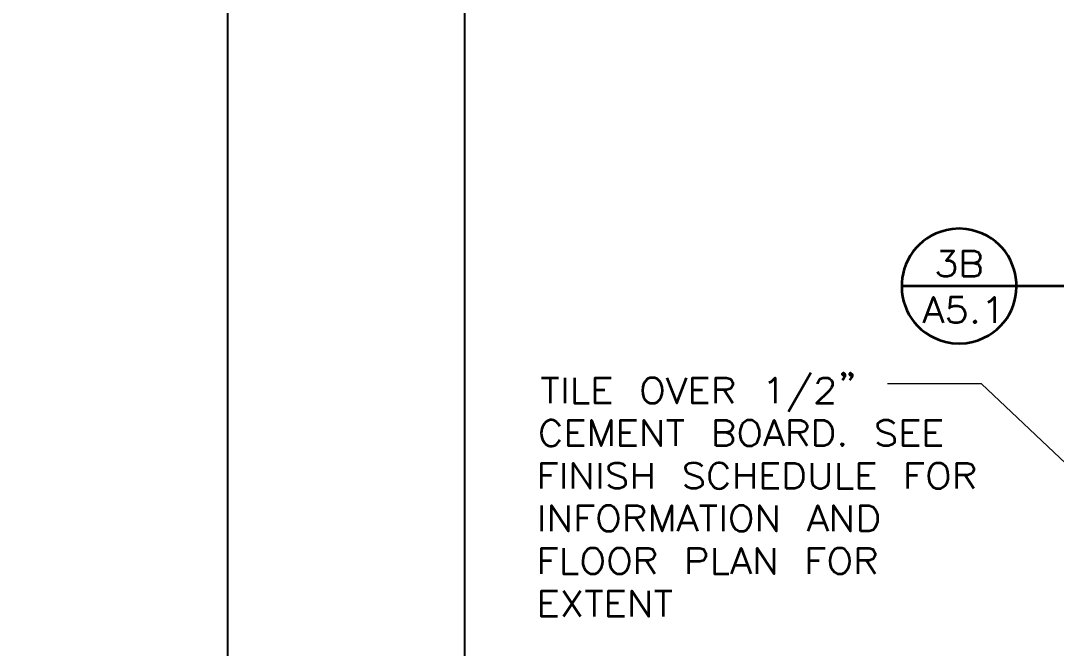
# Model space of a CAD drawing. Header units: inches. Extents: x 5 to 516, y -193 to 129.
# Drawn here: x 85.7 to 90.77, y -188.83 to -185.76 of the extents above; entities that cross this region are included whole.
import ezdxf

# ---------------------------------------------------------------- set-up
doc = ezdxf.new("R2010")
doc.units = ezdxf.units.IN
doc.header["$MEASUREMENT"] = 0
doc.layers.add('Highlight', color=210, linetype='Continuous')
doc.layers.add('PDF8_Geometry', color=7, linetype='Continuous')
doc.styles.get("Standard").update_dxf_attribs({"font": 'arial.ttf'})
doc.dimstyles.get("Standard").update_dxf_attribs({"dimtxt": 0.4, "dimasz": 0.18, "dimexe": 0.18, "dimexo": 0.0625, "dimgap": 0.09, "dimtad": 0, "dimtih": 1, "dimtoh": 1, "dimdec": 4, "dimlfac": 12, "dimzin": 0, "dimdsep": 46, "dimlunit": 4, "dimtxsty": 'Standard', "dimcen": 0.09, "dimadec": 3, "dimazin": 0, "dimtfac": 1, "dimtdec": 4, "dimtofl": 0, "dimtmove": 0, "dimatfit": 3, "dimfxl": 1, "dimtolj": 1, "dimtzin": 0, "dimarcsym": 0})

# ---------------------------------------------------------------- blocks, each defined once
blk = doc.blocks.new('*D117')
at = {"layer": 'Defpoints', "color": 0, "transparency": 16777216}
for p in [(86.7141, -180.2291), (86.7141, -180.2291), (86.7141, -189.8458)]:
    blk.add_point(p, dxfattribs=at)
at = {"layer": 'Highlight', "color": 0, "lineweight": -2, "transparency": 16777216}
for p, q in [((86.6516, -180.2291), (86.5341, -180.2291)), ((86.7141, -180.4091), (86.7141, -184.4688)), ((86.7141, -189.6658), (86.7141, -185.6061)), ((86.6516, -189.8458), (86.5341, -189.8458))]:
    blk.add_line(p, q, dxfattribs=at)
at = {"layer": 'Highlight', "color": 0, "transparency": 16777216}
for points in [[(86.6841, -180.4091), (86.7441, -180.4091), (86.7141, -180.2291)], [(86.6841, -189.6658), (86.7441, -189.6658), (86.7141, -189.8458)]]:
    blk.add_solid(points, dxfattribs=at)
at = {"layer": 'Highlight', "color": 0, "transparency": 16777216, "insert": (86.7141, -185.0374), "char_height": 0.4, "attachment_point": 5}
blk.add_mtext('\\A1;9\'-7{\\H1x;\\S3/8;}"', dxfattribs=at)
blk = doc.blocks.new('*D118')
at = {"layer": 'Defpoints', "color": 0, "transparency": 16777216}
for p in [(87.8741, -180.2291), (87.8741, -180.2291), (87.8741, -189.8958)]:
    blk.add_point(p, dxfattribs=at)
at = {"layer": 'Highlight', "color": 0, "lineweight": -2, "transparency": 16777216}
for p, q in [((87.8116, -180.2291), (87.6941, -180.2291)), ((87.8741, -180.4091), (87.8741, -184.7682)), ((87.8741, -189.7158), (87.8741, -185.3567)), ((87.8116, -189.8958), (87.6941, -189.8958))]:
    blk.add_line(p, q, dxfattribs=at)
at = {"layer": 'Highlight', "color": 0, "transparency": 16777216}
for points in [[(87.8441, -180.4091), (87.9041, -180.4091), (87.8741, -180.2291)], [(87.8441, -189.7158), (87.9041, -189.7158), (87.8741, -189.8958)]]:
    blk.add_solid(points, dxfattribs=at)
at = {"layer": 'Highlight', "color": 0, "transparency": 16777216, "insert": (87.8741, -185.0624), "char_height": 0.4, "attachment_point": 5}
blk.add_mtext('\\A1;9\'-8"', dxfattribs=at)

msp = doc.modelspace()

# ---------------------------------------------------------------- linework, layer by layer
at = {"layer": 'PDF8_Geometry', "lineweight": 35}
for points in [[(90.3266265, -186.7780052), (90.2932932, -186.775783), (90.2588487, -186.7780052)], [(90.2010713, -186.8846717), (90.2666269, -186.8846717), (90.2299602, -186.9324495), (90.247738, -186.9324495), (90.2599602, -186.9391161), (90.2666269, -186.9446717), (90.2721824, -186.9624495), (90.2721824, -186.9746717), (90.2666269, -186.9924495), (90.2544047, -187.0046717), (90.2366269, -187.0102272), (90.2188491, -187.0102272), (90.2010713, -187.0046717), (90.1944047, -186.998005), (90.1888491, -186.9868939)], [(90.3132946, -187.0102278), (90.3132946, -186.8846722), (90.3677391, -186.8846722), (90.3855169, -186.8913389), (90.3910724, -186.8968944), (90.396628, -186.9091167), (90.396628, -186.9213389), (90.3910724, -186.93245), (90.3855169, -186.9391167), (90.3677391, -186.9446722), (90.3132946, -186.9446722)], [(90.367738, -186.9446715), (90.3855158, -186.950227), (90.3910713, -186.9568937), (90.3966269, -186.9680048), (90.3966269, -186.9868937), (90.3910713, -186.9980048), (90.3855158, -187.0046715), (90.367738, -187.0102271), (90.3132936, -187.0102271)], [(91.3977387, -187.6346721), (90.8166276, -187.0568942), (90.5744053, -187.0568942), (90.0110719, -187.0568942)], [(90.1199601, -187.2368943), (90.1677379, -187.1113387), (90.2155157, -187.2368943)], [(90.3110725, -187.1113382), (90.2510725, -187.1113382), (90.2455169, -187.1657826), (90.2510725, -187.159116), (90.2688503, -187.1535604), (90.2866281, -187.1535604), (90.3044058, -187.159116), (90.3166281, -187.1713382), (90.3221836, -187.189116), (90.3221836, -187.2013382), (90.3166281, -187.219116), (90.3044058, -187.2313382), (90.2866281, -187.2368937), (90.2688503, -187.2368937), (90.2510725, -187.2313382), (90.2455169, -187.2246715), (90.2388503, -187.2124493)], [(90.4355164, -187.1357828), (90.4477386, -187.1291161), (90.4655164, -187.1113383), (90.4655164, -187.2368939)], [(90.1377394, -187.1946715), (90.1977394, -187.1946715)], [(90.2255154, -187.3302275), (90.2588487, -187.335783), (90.2932932, -187.3380052), (90.3266265, -187.335783), (90.3599599, -187.3302275)], [(88.2499603, -187.505783), (88.3332937, -187.505783)], [(88.2921831, -187.505783), (88.2921831, -187.6302274)], [(88.3632936, -187.505783), (88.3632936, -187.6302274)], [(88.4110728, -187.505783), (88.4110728, -187.6302274), (88.4821839, -187.6302274)], [(88.589961, -187.6302275), (88.5121832, -187.6302275), (88.5121832, -187.505783), (88.589961, -187.505783)], [(88.8155158, -187.5113385), (88.8044047, -187.505783), (88.7799603, -187.505783), (88.7677381, -187.5113385), (88.7566269, -187.5235608)], [(88.8632936, -187.505783), (88.9110714, -187.6302274), (88.9588492, -187.505783)], [(89.0655164, -187.6302275), (88.9888497, -187.6302275), (88.9888497, -187.505783), (89.0655164, -187.505783)], [(89.102183, -187.6302275), (89.102183, -187.505783), (89.1555163, -187.505783), (89.1732941, -187.5113386), (89.1788497, -187.5168941), (89.1855163, -187.5291163), (89.1855163, -187.5413386), (89.1788497, -187.5535608), (89.1732941, -187.5591163), (89.1555163, -187.5646719), (89.102183, -187.5646719)], [(89.3632937, -187.5291165), (89.3755159, -187.5235609), (89.3932937, -187.5057832), (89.3932937, -187.6302276)], [(89.5666266, -187.481339), (89.4588489, -187.6724501)], [(89.602183, -187.5346718), (89.602183, -187.5291163), (89.6077386, -187.5168941), (89.6132941, -187.5113385), (89.6255164, -187.5057829), (89.6499608, -187.5057829), (89.6610719, -187.5113385), (89.6677386, -187.5168941), (89.6732941, -187.5291163), (89.6732941, -187.5413385), (89.6677386, -187.5535607), (89.6555164, -187.5713385), (89.5955164, -187.6302274), (89.6788497, -187.6302274)], [(89.7332933, -187.4880054), (89.7266267, -187.4935609), (89.7210711, -187.4880054), (89.7266267, -187.4813387), (89.7332933, -187.4880054), (89.7332933, -187.4991165), (89.7266267, -187.5113387), (89.7210711, -187.5168943)], [(89.7688497, -187.4880054), (89.762183, -187.4935609), (89.7566275, -187.4880054), (89.762183, -187.4813387), (89.7688497, -187.4880054), (89.7688497, -187.4991165), (89.762183, -187.5113387), (89.7566275, -187.5168943)], [(88.5121832, -187.5646723), (88.559961, -187.5646723)], [(88.9888497, -187.5646723), (89.0366275, -187.5646723)], [(89.1432936, -187.5646723), (89.1855158, -187.6302279)], [(88.7799603, -187.6302274), (88.8044047, -187.6302274), (88.8155158, -187.6246719)], [(88.4588484, -187.8391163), (88.3810706, -187.8391163), (88.3810706, -187.7135608), (88.4588484, -187.7135608)], [(88.4944061, -187.8391163), (88.4944061, -187.7135608), (88.5421839, -187.8391163), (88.5899617, -187.7135608), (88.5899617, -187.8391163)], [(88.7144049, -187.8391163), (88.6366271, -187.8391163), (88.6366271, -187.7135608), (88.7144049, -187.7135608)], [(88.7499604, -187.8391163), (88.7499604, -187.7135608), (88.8332937, -187.8391163), (88.8332937, -187.7135608)], [(88.8632936, -187.7135608), (88.946627, -187.7135608)], [(88.9055164, -187.7135608), (88.9055164, -187.8391164)], [(89.102183, -187.8391163), (89.102183, -187.7135608), (89.1555163, -187.7135608), (89.1732941, -187.7202274), (89.1788497, -187.725783), (89.1855163, -187.7380052), (89.1855163, -187.7491163), (89.1788497, -187.7613386), (89.1732941, -187.7680052), (89.1555163, -187.7735608), (89.102183, -187.7735608)], [(89.2566268, -187.8391164), (89.2799601, -187.8391164), (89.2921824, -187.8324497), (89.3044046, -187.8213386), (89.3099601, -187.8091164), (89.3155157, -187.7913386), (89.3155157, -187.7613386), (89.3099601, -187.7435608), (89.3044046, -187.7313386), (89.2921824, -187.7202275), (89.2799601, -187.7135608), (89.2566268, -187.7135608), (89.2444046, -187.7202275), (89.2321824, -187.7313386)], [(89.3399601, -187.8391163), (89.3877379, -187.7135608), (89.4355157, -187.8391163)], [(89.4644041, -187.8391163), (89.4644041, -187.7135608), (89.5188485, -187.7135608), (89.5366263, -187.7202274), (89.5421818, -187.725783), (89.5488485, -187.7380052), (89.5488485, -187.7491163), (89.5421818, -187.7613386), (89.5366263, -187.7680052), (89.5188485, -187.7735608), (89.4644041, -187.7735608)], [(89.976627, -187.731339), (89.9655158, -187.7202279), (89.9477381, -187.7135612), (89.9232936, -187.7135612), (89.9055158, -187.7202279), (89.8932936, -187.731339), (89.8932936, -187.7435612), (89.8999603, -187.7557834), (89.9055158, -187.761339), (89.9177381, -187.7680057), (89.9532936, -187.7791168), (89.9655158, -187.7857834), (89.9710714, -187.791339), (89.976627, -187.8035612), (89.976627, -187.821339), (89.9655158, -187.8324501), (89.9477381, -187.8391168), (89.9232936, -187.8391168), (89.9055158, -187.8324501), (89.8932936, -187.821339)], [(90.0966275, -187.8391163), (90.0188497, -187.8391163), (90.0188497, -187.7135608), (90.0966275, -187.7135608)], [(90.2088496, -187.8391163), (90.132183, -187.8391163), (90.132183, -187.7135608), (90.2088496, -187.7135608)], [(88.3810706, -187.7735606), (88.4288484, -187.7735606)], [(88.6366271, -187.7735606), (88.6844049, -187.7735606)], [(89.1555164, -187.7735606), (89.1732942, -187.7791162), (89.1788497, -187.7857829), (89.1855164, -187.796894), (89.1855164, -187.8146717), (89.1788497, -187.826894), (89.1732942, -187.8324495), (89.1555164, -187.8391162), (89.1021831, -187.8391162)], [(89.5066268, -187.7735606), (89.548849, -187.8391162)], [(90.0188497, -187.7735606), (90.0666275, -187.7735606)], [(90.132183, -187.7735606), (90.1799608, -187.7735606)], [(89.3577372, -187.7968941), (89.4177372, -187.7968941)], [(88.2499603, -188.0468942), (88.2499603, -187.9224497), (88.3277381, -187.9224497)], [(88.3577371, -187.9224497), (88.3577371, -188.0468941)], [(88.4044042, -188.0468942), (88.4044042, -187.9224497), (88.4877375, -188.0468942), (88.4877375, -187.9224497)], [(88.5355167, -187.9224497), (88.5355167, -188.0468941)], [(88.6610728, -187.9402273), (88.6488506, -187.9280051), (88.6310728, -187.9224495), (88.6077395, -187.9224495), (88.5899617, -187.9280051), (88.5777395, -187.9402273), (88.5777395, -187.9524495), (88.583295, -187.9635606), (88.5899617, -187.9702273), (88.6010728, -187.9757829), (88.6366284, -187.9880051), (88.6488506, -187.9935606), (88.6555173, -188.0002273), (88.6610728, -188.0113384), (88.6610728, -188.0291162), (88.6488506, -188.0413384), (88.6310728, -188.046894), (88.6077395, -188.046894), (88.5899617, -188.0413384), (88.5777395, -188.0291162)], [(88.7021834, -187.9224497), (88.7021834, -188.0468941)], [(88.7855167, -187.9224497), (88.7855167, -188.0468941)], [(89.0366267, -187.9402273), (89.0244045, -187.9280051), (89.0066267, -187.9224495)], [(89.2032934, -187.9224497), (89.2032934, -188.0468941)], [(89.2866267, -187.9224497), (89.2866267, -188.0468941)], [(89.4110704, -188.0468942), (89.3344037, -188.0468942), (89.3344037, -187.9224497), (89.4110704, -187.9224497)], [(89.5721831, -187.9224497), (89.5721831, -188.0113386), (89.5777387, -188.0291164), (89.5899609, -188.0413386), (89.6077387, -188.0468941), (89.6199609, -188.0468941), (89.6377387, -188.0413386), (89.6499609, -188.0291164), (89.6555164, -188.0113386), (89.6555164, -187.9224497)], [(89.7032934, -187.9224497), (89.7032934, -188.0468941), (89.7744045, -188.0468941)], [(89.8821839, -188.0468942), (89.8044061, -188.0468942), (89.8044061, -187.9224497), (89.8821839, -187.9224497)], [(90.0421832, -188.0468942), (90.0421832, -187.9224497), (90.119961, -187.9224497)], [(90.2155155, -187.9280052), (90.2032933, -187.9224497), (90.1799599, -187.9224497), (90.1677377, -187.9280052), (90.1555155, -187.9402275)], [(90.2810726, -188.0468942), (90.2810726, -187.9224497), (90.3344059, -187.9224497), (90.3521837, -187.9280053), (90.3577393, -187.9346719), (90.3644059, -187.945783), (90.3644059, -187.9580053), (90.3577393, -187.9702275), (90.3521837, -187.975783), (90.3344059, -187.9813386), (90.2810726, -187.9813386)], [(88.9644045, -187.9702273), (88.9766267, -187.9757829), (89.0121822, -187.9880051), (89.0244045, -187.9935606), (89.02996, -188.0002273), (89.0366267, -188.0113384), (89.0366267, -188.0291162), (89.0244045, -188.0413384), (89.0066267, -188.046894), (88.9821822, -188.046894), (88.9644045, -188.0413384), (88.9532934, -188.0291162)], [(88.2499603, -187.981339), (88.2977381, -187.981339)], [(88.7021834, -187.981339), (88.7855167, -187.981339)], [(89.1432951, -188.0413391), (89.1555173, -188.0291168), (89.1610729, -188.0180057)], [(89.2032934, -187.981339), (89.2866267, -187.981339)], [(89.3344037, -187.981339), (89.3810704, -187.981339)], [(89.8044061, -187.981339), (89.8521839, -187.981339)], [(90.0421832, -187.981339), (90.089961, -187.981339)], [(90.3221832, -187.981339), (90.3644054, -188.0468946)], [(90.1799599, -188.0468941), (90.2032933, -188.0468941), (90.2155155, -188.0413386)], [(88.2499603, -188.1302275), (88.2499603, -188.2557831)], [(88.2977373, -188.255783), (88.2977373, -188.1302275), (88.3810706, -188.255783), (88.3810706, -188.1302275)], [(88.4288499, -188.255783), (88.4288499, -188.1302275), (88.5066276, -188.1302275)], [(88.6010722, -188.1368942), (88.5899611, -188.1302275), (88.5655166, -188.1302275), (88.5532944, -188.1368942), (88.5421833, -188.1491164)], [(88.666627, -188.255783), (88.666627, -188.1302275), (88.7199604, -188.1302275), (88.7388493, -188.1368941), (88.7444048, -188.1424497), (88.7499604, -188.1546719), (88.7499604, -188.1668942), (88.7444048, -188.1780053), (88.7388493, -188.1846719), (88.7199604, -188.1902275), (88.666627, -188.1902275)], [(88.7921831, -188.255783), (88.7921831, -188.1302275), (88.8399609, -188.255783), (88.8877387, -188.1302275), (88.8877387, -188.255783)], [(88.916627, -188.255783), (88.9644048, -188.1302275), (89.0121826, -188.255783)], [(89.0244038, -188.1302275), (89.1077372, -188.1302275)], [(89.0655167, -188.1302275), (89.0655167, -188.2557831)], [(89.1377394, -188.1302275), (89.1377394, -188.2557831)], [(89.2510707, -188.1368942), (89.2388485, -188.1302275), (89.214404, -188.1302275), (89.2032929, -188.1368942), (89.1910707, -188.1491164)], [(89.3155167, -188.255783), (89.3155167, -188.1302275), (89.3999611, -188.255783), (89.3999611, -188.1302275)], [(89.5544061, -188.255783), (89.6021838, -188.1302275), (89.6499616, -188.255783)], [(89.67885, -188.255783), (89.67885, -188.1302275), (89.7621833, -188.255783), (89.7621833, -188.1302275)], [(88.4288499, -188.1902273), (88.4766276, -188.1902273)], [(88.7088498, -188.1902273), (88.7499609, -188.2557829)], [(88.9344041, -188.2146719), (88.9944041, -188.2146719)], [(89.5721831, -188.2146719), (89.6321831, -188.2146719)], [(88.5655166, -188.2557831), (88.5899611, -188.2557831), (88.6010722, -188.2502275)], [(89.214404, -188.2557831), (89.2388485, -188.2557831), (89.2510707, -188.2502275)], [(88.2499603, -188.4646719), (88.2499603, -188.3391164), (88.3277381, -188.3391164)], [(88.3577371, -188.3391164), (88.3577371, -188.464672), (88.4288482, -188.464672)], [(88.5244042, -188.3446719), (88.5121819, -188.3391164), (88.4877375, -188.3391164), (88.4766264, -188.3446719), (88.4644042, -188.3568942)], [(88.6555167, -188.3446719), (88.6432945, -188.3391164), (88.6188501, -188.3391164), (88.6077389, -188.3446719), (88.5955167, -188.3568942)], [(88.7199605, -188.4646719), (88.7199605, -188.3391164), (88.7744049, -188.3391164), (88.7921827, -188.3446719), (88.7977382, -188.3513386), (88.8044049, -188.3635608), (88.8044049, -188.3746719), (88.7977382, -188.3868941), (88.7921827, -188.3924497), (88.7744049, -188.3991164), (88.7199605, -188.3991164)], [(88.9710727, -188.4646719), (88.9710727, -188.3391164), (89.024406, -188.3391164), (89.0421838, -188.3446719), (89.0477393, -188.3513386), (89.054406, -188.3635608), (89.054406, -188.3813386), (89.0477393, -188.3924497), (89.0421838, -188.3991164), (89.024406, -188.4046719), (88.9710727, -188.4046719)], [(89.0955166, -188.3391164), (89.0955166, -188.464672), (89.1666277, -188.464672)], [(89.1788499, -188.4646719), (89.2266277, -188.3391164), (89.2744055, -188.4646719)], [(89.304406, -188.4646719), (89.304406, -188.3391164), (89.3877394, -188.4646719), (89.3877394, -188.3391164)], [(89.5599603, -188.4646719), (89.5599603, -188.3391164), (89.637738, -188.3391164)], [(89.7332948, -188.3446719), (89.7210726, -188.3391164), (89.6977392, -188.3391164), (89.685517, -188.3446719), (89.6732948, -188.3568942)], [(89.7988496, -188.4646719), (89.7988496, -188.3391164), (89.8521829, -188.3391164), (89.8699607, -188.3446719), (89.8755163, -188.3513386), (89.882183, -188.3635608), (89.882183, -188.3746719), (89.8755163, -188.3868941), (89.8699607, -188.3924497), (89.8521829, -188.3991164), (89.7988496, -188.3991164)], [(88.2499603, -188.3991168), (88.2977381, -188.3991168)], [(88.7621832, -188.3991168), (88.8044054, -188.4646723)], [(89.196627, -188.4224497), (89.256627, -188.4224497)], [(89.5599603, -188.3991168), (89.607738, -188.3991168)], [(89.8399602, -188.3991168), (89.8821824, -188.4646723)], [(88.4877375, -188.464672), (88.5121819, -188.464672), (88.5244042, -188.4580053)], [(88.6188501, -188.464672), (88.6432945, -188.464672), (88.6555167, -188.4580053)], [(89.6977392, -188.464672), (89.7210726, -188.464672), (89.7332948, -188.4580053)], [(88.3277381, -188.6724497), (88.2499603, -188.6724497), (88.2499603, -188.5480053), (88.3277381, -188.5480053)], [(88.3577371, -188.5480053), (88.4410705, -188.6724497)], [(88.4410705, -188.5480053), (88.3577371, -188.6724497)], [(88.464404, -188.5480053), (88.5477373, -188.5480053)], [(88.5066267, -188.5480053), (88.5066267, -188.6724497)], [(88.6555173, -188.6724497), (88.5777395, -188.6724497), (88.5777395, -188.5480053), (88.6555173, -188.5480053)], [(88.6910705, -188.6724497), (88.6910705, -188.5480053), (88.7744038, -188.6724497), (88.7744038, -188.5480053)], [(88.804406, -188.5480053), (88.8877393, -188.5480053)], [(88.8455166, -188.5480053), (88.8455166, -188.6724497)], [(88.2499603, -188.6068943), (88.2977381, -188.6068943)], [(88.5777395, -188.6068943), (88.6255173, -188.6068943)]]:
    msp.add_lwpolyline(points, dxfattribs=at)
for points in [[(90.3699601, -187.224672), (90.3644046, -187.2313387), (90.3699601, -187.2368942), (90.3766268, -187.2313387)], [(89.5899602, -187.8391163), (89.5899602, -187.7135608), (89.6321824, -187.7135608), (89.6499602, -187.7202274), (89.6610713, -187.7313386), (89.6677379, -187.7435608), (89.6732935, -187.7613386), (89.6732935, -187.7913386), (89.6677379, -187.8091163), (89.6610713, -187.8213386), (89.6499602, -187.8324497), (89.6321824, -187.8391163)], [(89.7210727, -187.8268941), (89.7155172, -187.8324496), (89.7210727, -187.8391163), (89.7266283, -187.8324496)], [(89.446627, -188.0468942), (89.446627, -187.9224497), (89.4888492, -187.9224497), (89.506627, -187.9280053), (89.5188492, -187.9402275), (89.5244048, -187.9524497), (89.5299603, -187.9702275), (89.5299603, -188.0002275), (89.5244048, -188.0180053), (89.5188492, -188.0291164), (89.506627, -188.0413386), (89.4888492, -188.0468942)], [(89.8099603, -188.255783), (89.8099603, -188.1302275), (89.8521825, -188.1302275), (89.8699603, -188.1368941), (89.8821825, -188.1491164), (89.8877381, -188.1602275), (89.8932936, -188.1780053), (89.8932936, -188.2080053), (89.8877381, -188.225783), (89.8821825, -188.2380053), (89.8699603, -188.2502275), (89.8521825, -188.255783)]]:
    msp.add_lwpolyline(points, close=True, dxfattribs=at)
at = {"layer": 'PDF8_Geometry', "lineweight": 15}
msp.add_lwpolyline([(91.4910721, -188.563561), (90.4021831, -187.5357832), (89.9421831, -187.5357832)], dxfattribs=at)
at = {"layer": 'PDF8_Geometry', "lineweight": 35}
msp.add_lwpolyline([(89.1610729, -187.9524502), (89.1555173, -187.9402279), (89.1432951, -187.9280057, 0.508362924), (89.0777395, -187.9524502), (89.072184, -187.9702279), (89.072184, -188.0002279)], format="xyb", dxfattribs=at)
msp.add_ellipse((88.2971104, -187.7762672), major_axis=(-0.0001422, 0.0645623), ratio=0.750399506, start_param=5.241955673, end_param=10.460135823, dxfattribs=at)
for points in [[(90.2588487, -186.7780052), (89.9489969, -186.8237459), (89.9229043, -187.246783), (90.2255154, -187.3302275)], [(90.3599599, -187.3302275), (90.6625895, -187.246783), (90.6364784, -186.8237459), (90.3266265, -186.7780052)], [(88.8155158, -187.6246719), (88.8491084, -187.5975237), (88.8498677, -187.53832), (88.8155158, -187.5113385)], [(88.7566269, -187.5235608), (88.7326455, -187.5529682), (88.741701, -187.619283), (88.7799603, -187.6302274)], [(89.2321824, -187.7313386), (89.2119416, -187.764746), (89.2150527, -187.8240979), (89.2566268, -187.8391164)], [(89.0066267, -187.9224495), (88.9730526, -187.9170421), (88.9312378, -187.933894), (88.9644045, -187.9702273)], [(90.1555155, -187.9402275), (90.135497, -187.9723015), (90.1382192, -188.0336904), (90.1799599, -188.0468941)], [(90.2155155, -188.0413386), (90.2485711, -188.0179497), (90.2476636, -187.9514867), (90.2155155, -187.9280052)], [(89.072184, -188.0002279), (89.0782025, -188.0364502), (89.1078136, -188.0617465), (89.1432951, -188.0413391)], [(88.5421833, -188.1491164), (88.5178314, -188.1786164), (88.5275537, -188.2450053), (88.5655166, -188.2557831)], [(88.6010722, -188.2502275), (88.634424, -188.2230053), (88.635924, -188.1644868), (88.6010722, -188.1368942)], [(89.1910707, -188.1491164), (89.1680892, -188.1820238), (89.1746448, -188.2393571), (89.214404, -188.2557831)], [(89.2510707, -188.2502275), (89.2833855, -188.2221905), (89.2846633, -188.1651164), (89.2510707, -188.1368942)], [(88.4644042, -188.3568942), (88.4419967, -188.3915053), (88.4472375, -188.4465053), (88.4877375, -188.464672)], [(88.5244042, -188.4580053), (88.5576634, -188.4324127), (88.556719, -188.3715608), (88.5244042, -188.3446719)], [(88.5955167, -188.3568942), (88.5731278, -188.3915053), (88.5783501, -188.4465053), (88.6188501, -188.464672)], [(88.6555167, -188.4580053), (88.688776, -188.4324127), (88.6878315, -188.3715608), (88.6555167, -188.3446719)], [(89.6732948, -188.3568942), (89.6508874, -188.391209), (89.6560355, -188.448172), (89.6977392, -188.464672)], [(89.7332948, -188.4580053), (89.766554, -188.4324127), (89.7656096, -188.3715608), (89.7332948, -188.3446719)]]:
    msp.add_open_spline(points, degree=3, dxfattribs=at)

# ---------------------------------------------------------------- dimensions: what is measured, and where the dimension line sits
at = {"layer": 'Highlight'}
for base, p1, p2, angle, picture, middle in [((86.7140781, -180.2291163), (86.7140781, -189.8457832), (86.7140781, -180.2291163), 270, '*D117', (86.7140781, -185.0374497)), ((87.8741112, -180.2291163), (87.8741112, -189.8957831), (87.8741112, -180.2291163), 90, '*D118', (87.8741112, -185.0624497))]:
    dim = msp.add_linear_dim(base=base, p1=p1, p2=p2, angle=angle, dimstyle='Standard', dxfattribs=at)
    dim.commit()
    dim.dimension.update_dxf_attribs({"geometry": picture, "text_midpoint": middle})

doc.saveas('drawing.dxf')
